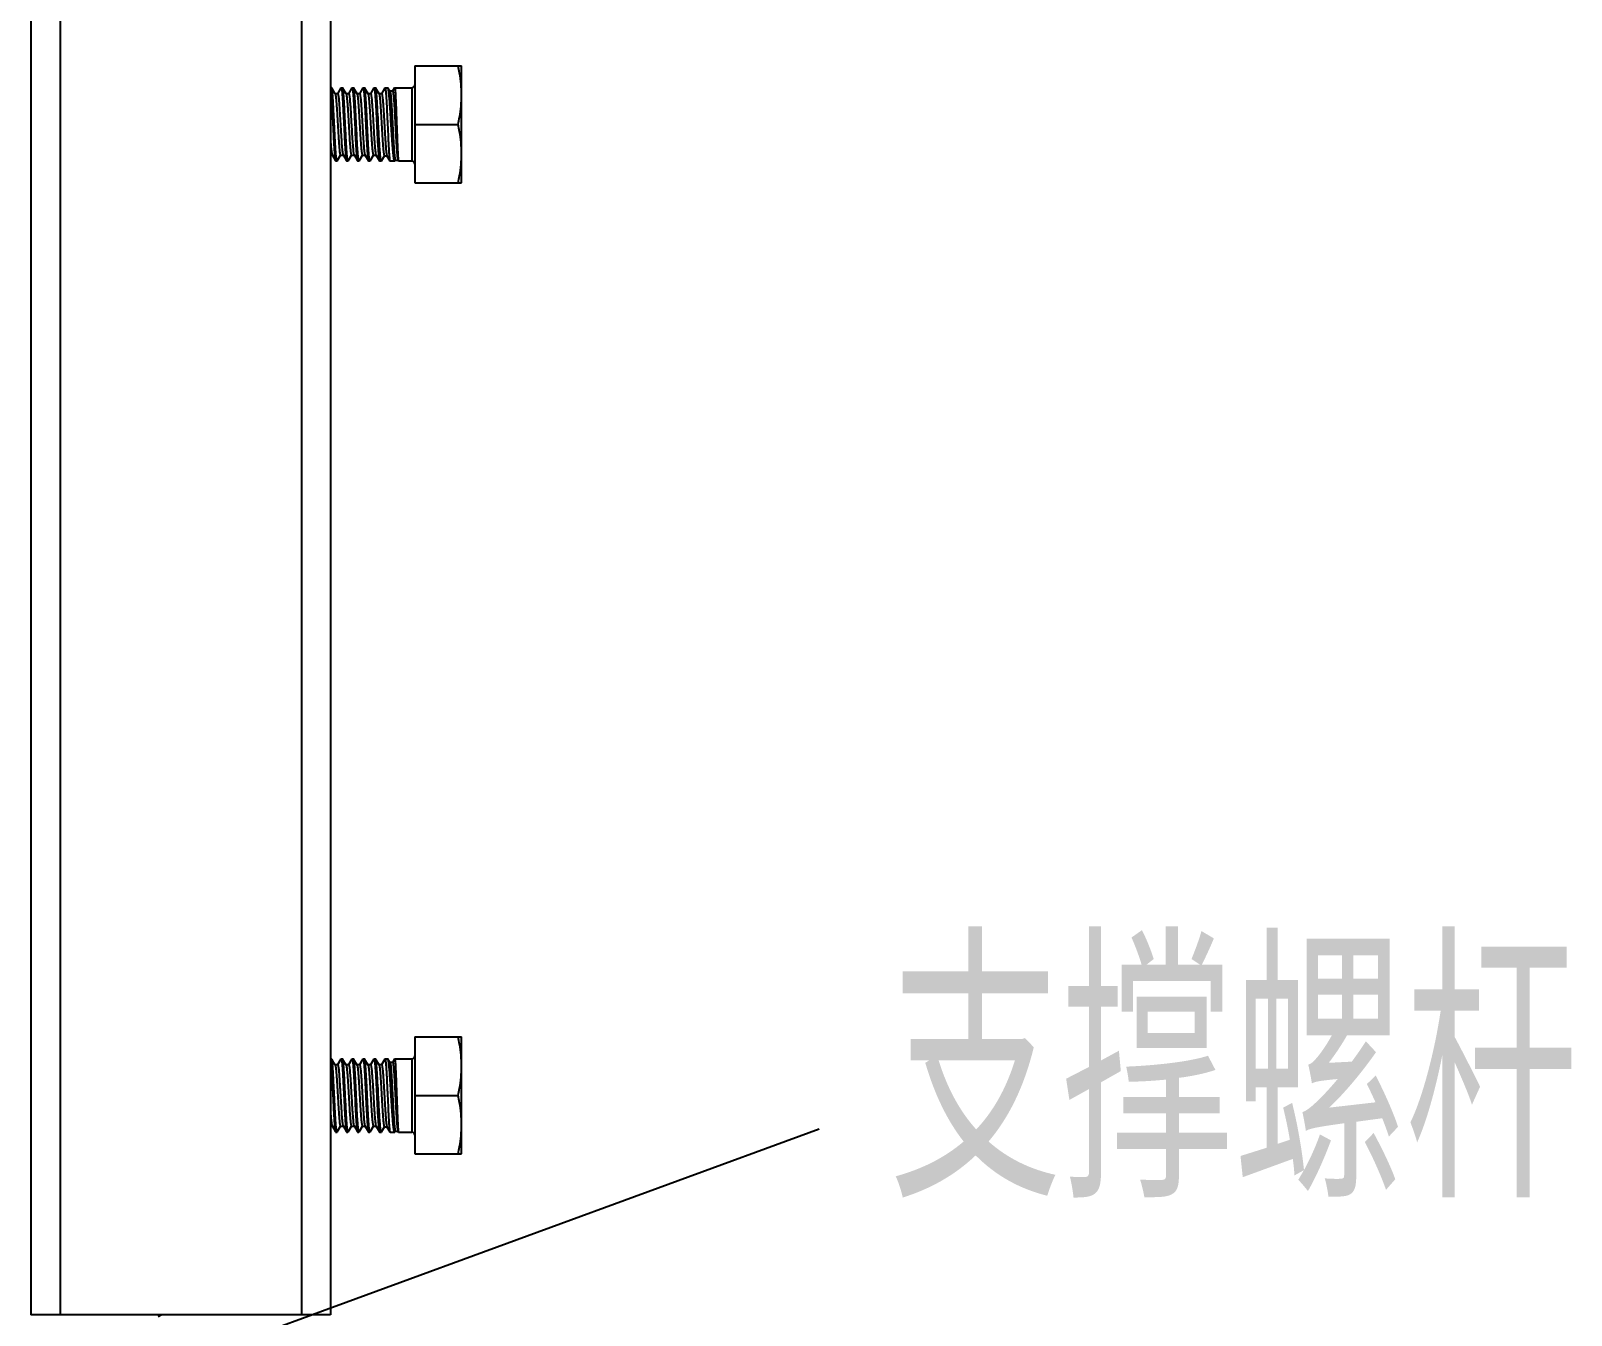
# Model space of a CAD drawing. Extents: x 27938 to 1042331, y -235042 to 1535213.
# Drawn here: x 715628 to 718136, y 766572 to 768664 of the extents above; entities that cross this region are included whole.
import ezdxf

# ---------------------------------------------------------------- set-up
doc = ezdxf.new("R2010")
doc.units = 0
doc.header["$LTSCALE"] = 1000
doc.header["$MEASUREMENT"] = 0
doc.layers.add('W_DIM', color=4, linetype='Continuous')
doc.styles.get("Standard").update_dxf_attribs({"font": 'gbenor.shx', "bigfont": 'gbcbig.shx'})
doc.styles.add('wwp100', font='txt.shx', dxfattribs={"width": 0.7, "height": 400, "bigfont": 'hztxt.shx'})
doc.dimstyles.get("Standard").update_dxf_attribs({"dimtxt": 0.18, "dimasz": 0.18, "dimexe": 0.18, "dimexo": 0.0625, "dimgap": 0.09, "dimtad": 0, "dimtih": 1, "dimtoh": 1, "dimdec": 4, "dimzin": 0, "dimdsep": 46, "dimtxsty": 'Standard', "dimcen": 0.09, "dimadec": 0, "dimazin": 0, "dimtfac": 1, "dimtdec": 4, "dimtofl": 0, "dimtmove": 0, "dimatfit": 3, "dimfxl": 1, "dimtolj": 1, "dimtzin": 0, "dimarcsym": 0})

msp = doc.modelspace()

# ---------------------------------------------------------------- linework, layer by layer
at = {"linetype": 'Continuous'}
for p, q in [((715628.4, 770537.9), (715628.4, 766572.8)), ((715676, 770537.9), (715676, 766572.8)), ((716068.9, 770537.9), (716068.9, 766572.8)), ((716116.5, 770537.9), (716116.5, 766572.8)), ((716253.5, 768606.4), (716253.5, 768415.9)), ((716253.5, 768606.4), (716329.7, 768606.4)), ((716329.7, 768415.9), (716329.7, 768606.4)), ((716116.5, 768570.7), (716118, 768570.7)), ((716123.9, 768560.8), (716118.3, 768570.5)), ((716128.1, 768561.1), (716123.7, 768561.1)), ((716133.4, 768570.5), (716127.9, 768561.1)), ((716133.4, 768570.5), (716133.6, 768570.7)), ((716133.6, 768570.7), (716135.9, 768570.7)), ((716136.1, 768570.5), (716135.9, 768570.7)), ((716141.7, 768560.8), (716136.1, 768570.5)), ((716145.9, 768561.1), (716141.6, 768561.1)), ((716151.3, 768570.5), (716145.8, 768561.1)), ((716151.3, 768570.5), (716151.5, 768570.7)), ((716151.5, 768570.7), (716153.7, 768570.7)), ((716154, 768570.5), (716153.7, 768570.7)), ((716159.6, 768560.8), (716154, 768570.5)), ((716163.8, 768561.1), (716159.5, 768561.1)), ((716169.1, 768570.5), (716163.6, 768561.1)), ((716169.1, 768570.5), (716169.4, 768570.7)), ((716169.4, 768570.7), (716171.6, 768570.7)), ((716171.8, 768570.5), (716171.6, 768570.7)), ((716177.5, 768560.8), (716171.8, 768570.5)), ((716181.6, 768561.1), (716177.3, 768561.1)), ((716177.5, 768560.8), (716177.5, 768560.7)), ((716187, 768570.5), (716181.5, 768561.1)), ((716187, 768570.5), (716187.2, 768570.7)), ((716187.2, 768570.7), (716189.5, 768570.7)), ((716189.8, 768570.5), (716189.5, 768570.7)), ((716195.3, 768560.9), (716189.8, 768570.5)), ((716199.5, 768561.1), (716195.2, 768561.1)), ((716204.8, 768570.5), (716199.4, 768561.1)), ((716204.8, 768570.5), (716205, 768570.7)), ((716205, 768570.7), (716209.6, 768570.7)), ((716209.9, 768570.4), (716209.6, 768570.7)), ((716213.1, 768565), (716209.9, 768570.4)), ((716217.4, 768565), (716213.1, 768565)), ((716213.2, 768564.7), (716213.1, 768565)), ((716220.5, 768570.6), (716217.3, 768565)), ((716217.3, 768565), (716217.3, 768565)), ((716220.5, 768570.6), (716220.7, 768570.7)), ((716220.7, 768570.7), (716248.7, 768570.7)), ((716248.7, 768570.7), (716248.7, 768451.6)), ((716253.5, 768511.2), (716324.3, 768511.2)), ((716116.5, 768461.3), (716119, 768461.3)), ((716118.8, 768461.5), (716124.5, 768451.8)), ((716127.2, 768451.8), (716132.7, 768461.3)), ((716132.5, 768461.3), (716136.8, 768461.3)), ((716136.7, 768461.5), (716142.3, 768451.8)), ((716145, 768451.8), (716150.5, 768461.3)), ((716150.4, 768461.3), (716154.7, 768461.3)), ((716154.6, 768461.5), (716160.2, 768451.8)), ((716162.9, 768451.8), (716168.4, 768461.3)), ((716168.2, 768461.3), (716172.6, 768461.3)), ((716172.4, 768461.5), (716178.1, 768451.8)), ((716180.8, 768451.8), (716186.2, 768461.3)), ((716186.1, 768461.3), (716190.4, 768461.3)), ((716190.2, 768461.8), (716190.3, 768461.5)), ((716190.3, 768461.5), (716195.9, 768451.8)), ((716199.4, 768451.9), (716204.1, 768460)), ((716204, 768460), (716208.3, 768460)), ((716208.2, 768460.2), (716213.1, 768451.8)), ((716124.5, 768451.8), (716124.7, 768451.6)), ((716124.7, 768451.6), (716127, 768451.6)), ((716127.2, 768451.8), (716127, 768451.6)), ((716142.3, 768451.8), (716142.6, 768451.6)), ((716142.6, 768451.6), (716144.8, 768451.6)), ((716145, 768451.8), (716144.8, 768451.6)), ((716160.2, 768451.8), (716160.4, 768451.6)), ((716160.4, 768451.6), (716162.7, 768451.6)), ((716162.9, 768451.8), (716162.7, 768451.6)), ((716178.1, 768451.8), (716178.3, 768451.6)), ((716178.3, 768451.6), (716180.5, 768451.6)), ((716180.8, 768451.8), (716180.5, 768451.6)), ((716195.9, 768451.8), (716196.2, 768451.6)), ((716196.2, 768451.6), (716199.1, 768451.6)), ((716199.4, 768451.9), (716199.1, 768451.6)), ((716213.1, 768451.8), (716213.3, 768451.6)), ((716213.3, 768451.6), (716221, 768451.6)), ((716221.4, 768452), (716221, 768451.6)), ((716221.4, 768452), (716222, 768453)), ((716221.9, 768453.1), (716226.2, 768453.1)), ((716226.1, 768453.3), (716227, 768451.7)), ((716227, 768451.7), (716227.1, 768451.6)), ((716227.1, 768451.6), (716248.7, 768451.6)), ((716253.5, 768415.9), (716329.7, 768415.9)), ((716253.5, 767025.2), (716329.7, 767025.2)), ((716253.5, 767025.2), (716253.5, 766834.7)), ((716329.7, 766834.7), (716329.7, 767025.2)), ((716116.5, 766989.5), (716118, 766989.5)), ((716123.9, 766979.6), (716118.3, 766989.3)), ((716128.1, 766979.9), (716123.7, 766979.9)), ((716133.4, 766989.3), (716127.9, 766979.9)), ((716133.4, 766989.3), (716133.6, 766989.5)), ((716133.6, 766989.5), (716135.9, 766989.5)), ((716136.1, 766989.3), (716135.9, 766989.5)), ((716141.7, 766979.6), (716136.1, 766989.3)), ((716145.9, 766979.9), (716141.6, 766979.9)), ((716151.3, 766989.3), (716145.8, 766979.9)), ((716151.3, 766989.3), (716151.5, 766989.5)), ((716151.5, 766989.5), (716153.7, 766989.5)), ((716154, 766989.3), (716153.7, 766989.5)), ((716159.6, 766979.6), (716154, 766989.3)), ((716163.8, 766979.9), (716159.5, 766979.9)), ((716169.1, 766989.3), (716163.6, 766979.9)), ((716169.1, 766989.3), (716169.4, 766989.5)), ((716169.4, 766989.5), (716171.6, 766989.5)), ((716171.8, 766989.3), (716171.6, 766989.5)), ((716177.5, 766979.6), (716171.8, 766989.3)), ((716181.6, 766979.9), (716177.3, 766979.9)), ((716177.5, 766979.6), (716177.5, 766979.5)), ((716187, 766989.3), (716181.5, 766979.9)), ((716187, 766989.3), (716187.2, 766989.5)), ((716187.2, 766989.5), (716189.5, 766989.5)), ((716189.8, 766989.3), (716189.5, 766989.5)), ((716195.3, 766979.7), (716189.8, 766989.3)), ((716199.5, 766980), (716195.2, 766980)), ((716204.8, 766989.3), (716199.4, 766980)), ((716204.8, 766989.3), (716205, 766989.5)), ((716205, 766989.5), (716209.6, 766989.5)), ((716209.9, 766989.2), (716209.6, 766989.5)), ((716213.1, 766983.8), (716209.9, 766989.2)), ((716217.4, 766983.8), (716213.1, 766983.8)), ((716213.2, 766983.6), (716213.1, 766983.8)), ((716220.5, 766989.4), (716217.3, 766983.8)), ((716217.3, 766983.8), (716217.3, 766983.8)), ((716220.5, 766989.4), (716220.7, 766989.5)), ((716220.7, 766989.5), (716248.7, 766989.5)), ((716248.7, 766989.5), (716248.7, 766870.4)), ((716253.5, 766930), (716324.3, 766930)), ((716116.5, 766880.1), (716119, 766880.1)), ((716118.8, 766880.3), (716124.5, 766870.7)), ((716127.2, 766870.7), (716132.7, 766880.1)), ((716132.5, 766880.1), (716136.8, 766880.1)), ((716136.7, 766880.3), (716142.3, 766870.7)), ((716145, 766870.7), (716150.5, 766880.1)), ((716150.4, 766880.1), (716154.7, 766880.1)), ((716154.6, 766880.3), (716160.2, 766870.7)), ((716162.9, 766870.7), (716168.4, 766880.1)), ((716168.2, 766880.1), (716172.6, 766880.1)), ((716172.4, 766880.3), (716178.1, 766870.7)), ((716180.8, 766870.7), (716186.2, 766880.1)), ((716186.1, 766880.1), (716190.4, 766880.1)), ((716190.2, 766880.6), (716190.3, 766880.3)), ((716190.3, 766880.3), (716195.9, 766870.7)), ((716199.4, 766870.7), (716204.1, 766878.8)), ((716204, 766878.8), (716208.3, 766878.8)), ((716208.2, 766879), (716213.1, 766870.6)), ((716124.5, 766870.7), (716124.7, 766870.4)), ((716124.7, 766870.4), (716127, 766870.4)), ((716127.2, 766870.7), (716127, 766870.4)), ((716142.3, 766870.7), (716142.6, 766870.4)), ((716142.6, 766870.4), (716144.8, 766870.4)), ((716145, 766870.7), (716144.8, 766870.4)), ((716160.2, 766870.7), (716160.4, 766870.4)), ((716160.4, 766870.4), (716162.7, 766870.4)), ((716162.9, 766870.7), (716162.7, 766870.4)), ((716178.1, 766870.7), (716178.3, 766870.4)), ((716178.3, 766870.4), (716180.5, 766870.4)), ((716180.8, 766870.7), (716180.5, 766870.4)), ((716195.9, 766870.7), (716196.2, 766870.4)), ((716196.2, 766870.4), (716199.1, 766870.4)), ((716199.4, 766870.7), (716199.1, 766870.4)), ((716213.1, 766870.6), (716213.3, 766870.4)), ((716213.3, 766870.4), (716221, 766870.4)), ((716221.4, 766870.8), (716221, 766870.4)), ((716221.4, 766870.8), (716222, 766871.8)), ((716221.9, 766871.9), (716226.2, 766871.9)), ((716226.1, 766872.1), (716227, 766870.5)), ((716227, 766870.5), (716227.1, 766870.4)), ((716227.1, 766870.4), (716248.7, 766870.4)), ((716253.5, 766834.7), (716329.7, 766834.7)), ((716116.5, 766572.8), (715628.4, 766572.8)), ((715835.5, 766569.9), (715840.5, 766572.8))]:
    msp.add_line(p, q, dxfattribs=at)
for centre, start, end in [((716248.7, 768575.5), 270, 0), ((716248.7, 768446.9), 0, 90), ((716248.7, 766994.3), 270, 0), ((716248.7, 766865.7), 0, 90)]:
    msp.add_arc(centre, 4.76, start, end, dxfattribs=at)
for points, knots in [([(716329.7, 768558.8), (716329.7, 768570.8), (716328.1, 768586.8), (716325.1, 768602.5), (716324.3, 768606.4)], [0, 0, 0, 0, 0.749211, 1, 1, 1, 1]), ([(716116.5, 768568.6), (716117, 768566), (716117.6, 768558.9), (716118.5, 768546.1), (716119.4, 768529.6), (716119.9, 768517.5), (716120.3, 768511.2)], [0, 0, 0, 0, 0.140047, 0.370694, 0.667791, 1, 1, 1, 1]), ([(716118.3, 768570.5), (716118.2, 768570.5), (716118.2, 768570.6), (716118.1, 768570.7), (716118, 768570.7)], [0, 0, 0, 0, 0.33644, 1, 1, 1, 1]), ([(716121.2, 768537.3), (716121, 768541.6), (716120.6, 768547.7), (716120.1, 768555.3), (716119.8, 768560), (716119.4, 768563.9), (716119.1, 768567), (716118.7, 768569.1), (716118.5, 768570.2), (716118.3, 768570.5)], [0, 0, 0, 0, 0.384278, 0.548795, 0.691198, 0.809122, 0.900672, 0.964483, 1, 1, 1, 1]), ([(716123.9, 768560.8), (716124.1, 768560.5), (716124.3, 768559.5), (716124.7, 768557.7), (716125, 768555.2), (716125.5, 768550.4), (716126.1, 768543), (716126.5, 768536.6), (716126.8, 768533.1)], [0, 0, 0, 0, 0.038835, 0.104857, 0.1976, 0.315752, 0.620526, 1, 1, 1, 1]), ([(716128.1, 768561.1), (716128.3, 768561.1), (716128.6, 768560.2), (716128.9, 768558.9), (716129.3, 768556.4), (716129.7, 768553.2), (716130.1, 768549.1), (716130.6, 768542.4), (716131, 768536.9), (716131.2, 768533.1)], [0, 0, 0, 0, 0.022134, 0.075093, 0.160257, 0.276417, 0.421479, 0.592671, 1, 1, 1, 1]), ([(716133.6, 768570.7), (716133.7, 768570.7), (716133.9, 768570.5), (716134.2, 768569.7), (716134.5, 768568), (716134.9, 768565.2), (716135.3, 768561.3), (716135.7, 768556.5), (716136.1, 768550.8), (716136.4, 768544.3), (716136.7, 768539.7), (716136.8, 768537.3)], [0, 0, 0, 0, 0.007293, 0.021459, 0.073997, 0.159035, 0.275243, 0.420481, 0.591942, 0.786408, 1, 1, 1, 1]), ([(716140.3, 768511.2), (716140, 768518.4), (716139.5, 768528.9), (716138.8, 768542.3), (716138.3, 768551), (716137.8, 768558.3), (716137.3, 768564), (716136.8, 768567.7), (716136.4, 768569.6), (716136.2, 768570.3), (716136.1, 768570.5)], [0, 0, 0, 0, 0.363934, 0.530187, 0.678191, 0.802879, 0.899992, 0.966292, 0.987243, 1, 1, 1, 1]), ([(716141.7, 768560.8), (716141.9, 768560.6), (716142.1, 768560), (716142.5, 768558.2), (716142.9, 768554.9), (716143.4, 768549.8), (716143.9, 768543.4), (716144.5, 768535.7), (716145, 768527.2), (716145.5, 768518.1), (716146.1, 768508.7), (716146.6, 768499.5), (716147.1, 768490.6), (716147.6, 768482.5), (716148.2, 768475.5), (716148.7, 768469.7), (716149.1, 768465.8), (716149.5, 768463.4), (716149.8, 768462.3), (716150, 768461.6), (716150.3, 768461.3), (716150.4, 768461.3)], [0, 0, 0, 0, 0.007395, 0.019019, 0.054844, 0.106491, 0.172173, 0.249556, 0.335869, 0.428015, 0.522682, 0.616468, 0.706, 0.788063, 0.859716, 0.918399, 0.962047, 0.977755, 0.989231, 0.996485, 1, 1, 1, 1]), ([(716145.9, 768561.1), (716146, 768561.1), (716146.3, 768560.7), (716146.5, 768560), (716146.8, 768558.9), (716147.2, 768556.6), (716147.6, 768552.6), (716148.1, 768546.9), (716148.7, 768539.8), (716149.2, 768531.7), (716149.7, 768522.8), (716150.2, 768513.6), (716150.8, 768504.2), (716151.3, 768495.1), (716151.8, 768486.6), (716152.4, 768479), (716152.9, 768472.5), (716153.4, 768467.4), (716153.8, 768464.1), (716154.2, 768462.3), (716154.4, 768461.7), (716154.6, 768461.5)], [0, 0, 0, 0, 0.003516, 0.010771, 0.022251, 0.037961, 0.081618, 0.140314, 0.21198, 0.294058, 0.383605, 0.477402, 0.572078, 0.664229, 0.750542, 0.827917, 0.893586, 0.945213, 0.981012, 0.992619, 1, 1, 1, 1]), ([(716151.5, 768570.7), (716151.6, 768570.7), (716151.9, 768570.2), (716152.1, 768569.4), (716152.4, 768567.9), (716152.7, 768566), (716152.9, 768563.5), (716153.3, 768559.2), (716153.8, 768552.7), (716154.3, 768543.8), (716154.9, 768533.7), (716155.4, 768522.6), (716155.8, 768515), (716156, 768511.2)], [0, 0, 0, 0, 0.006687, 0.021748, 0.045922, 0.079138, 0.121135, 0.17154, 0.295605, 0.446631, 0.618866, 0.805704, 1, 1, 1, 1]), ([(716158.2, 768511.2), (716157.9, 768518.4), (716157.4, 768528.9), (716156.7, 768542.3), (716156.1, 768551), (716155.6, 768558.3), (716155.1, 768564), (716154.7, 768567.7), (716154.3, 768569.6), (716154.1, 768570.3), (716154, 768570.5)], [0, 0, 0, 0, 0.363936, 0.530191, 0.678194, 0.802878, 0.899991, 0.966291, 0.987243, 1, 1, 1, 1]), ([(716159.6, 768560.8), (716159.7, 768560.6), (716159.9, 768560), (716160.3, 768558.2), (716160.8, 768554.9), (716161.3, 768549.8), (716161.8, 768543.4), (716162.3, 768535.7), (716162.9, 768527.2), (716163.4, 768518.1), (716163.9, 768508.7), (716164.4, 768499.5), (716165, 768490.6), (716165.5, 768482.5), (716166, 768475.5), (716166.5, 768469.7), (716167, 768465.8), (716167.4, 768463.4), (716167.7, 768462.3), (716167.9, 768461.6), (716168.1, 768461.3), (716168.2, 768461.3)], [0, 0, 0, 0, 0.007397, 0.019019, 0.054844, 0.106491, 0.172173, 0.249556, 0.335869, 0.428015, 0.522683, 0.616468, 0.706, 0.788064, 0.859716, 0.918399, 0.962047, 0.977754, 0.989232, 0.996484, 1, 1, 1, 1]), ([(716163.8, 768561.1), (716163.9, 768561.1), (716164.2, 768560.7), (716164.4, 768560), (716164.6, 768558.9), (716165, 768556.6), (716165.5, 768552.6), (716166, 768546.9), (716166.5, 768539.8), (716167, 768531.7), (716167.6, 768522.8), (716168.1, 768513.6), (716168.6, 768504.2), (716169.2, 768495.1), (716169.7, 768486.6), (716170.2, 768479), (716170.7, 768472.5), (716171.3, 768467.4), (716171.7, 768464.1), (716172.1, 768462.3), (716172.3, 768461.7), (716172.4, 768461.5)], [0, 0, 0, 0, 0.003515, 0.010771, 0.022249, 0.037962, 0.081619, 0.140314, 0.21198, 0.294058, 0.383605, 0.477402, 0.572078, 0.664229, 0.750541, 0.827917, 0.893586, 0.945213, 0.981012, 0.992621, 1, 1, 1, 1]), ([(716169.4, 768570.7), (716169.5, 768570.7), (716169.8, 768570.2), (716170, 768569.4), (716170.3, 768567.9), (716170.5, 768566), (716170.8, 768563.5), (716171.2, 768559.2), (716171.7, 768552.7), (716172.2, 768543.8), (716172.7, 768533.7), (716173.3, 768522.6), (716173.6, 768515), (716173.8, 768511.2)], [0, 0, 0, 0, 0.006686, 0.021748, 0.045922, 0.079137, 0.121134, 0.171539, 0.2956, 0.446625, 0.618862, 0.805702, 1, 1, 1, 1]), ([(716176.1, 768511.2), (716175.7, 768518.4), (716175.2, 768528.9), (716174.5, 768542.3), (716174, 768551), (716173.5, 768558.3), (716173, 768564), (716172.6, 768567.7), (716172.2, 768569.6), (716172, 768570.3), (716171.8, 768570.5)], [0, 0, 0, 0, 0.363938, 0.530193, 0.678196, 0.802878, 0.89999, 0.96629, 0.987243, 1, 1, 1, 1]), ([(716177.5, 768560.7), (716177.8, 768560.1), (716178.2, 768558.2), (716178.7, 768554.5), (716179.2, 768549.3), (716179.7, 768542.8), (716180.2, 768535.1), (716180.7, 768526.6), (716181.3, 768517.5), (716181.8, 768508.2), (716182.3, 768499.1), (716182.9, 768490.3), (716183.4, 768482.3), (716183.9, 768475.3), (716184.4, 768469.6), (716184.9, 768465.7), (716185.2, 768463.4), (716185.5, 768462.3), (716185.7, 768461.6), (716186, 768461.3), (716186.1, 768461.3)], [0, 0, 0, 0, 0.020603, 0.057806, 0.110504, 0.176892, 0.254638, 0.340995, 0.432905, 0.527106, 0.620258, 0.709056, 0.790352, 0.861271, 0.919315, 0.962468, 0.977994, 0.989339, 0.996513, 1, 1, 1, 1]), ([(716181.6, 768561.1), (716181.8, 768561.1), (716182, 768560.7), (716182.2, 768560.1), (716182.5, 768559), (716182.9, 768556.7), (716183.3, 768552.9), (716183.8, 768547.3), (716184.3, 768540.4), (716184.9, 768532.5), (716185.4, 768523.8), (716186.1, 768511.7), (716186.8, 768499.6), (716187.5, 768487.9), (716188, 768480.3), (716188.5, 768473.6), (716189, 768468.3), (716189.5, 768464.5), (716189.9, 768462.5), (716190.2, 768461.8)], [0, 0, 0, 0, 0.003451, 0.010528, 0.02171, 0.037015, 0.079558, 0.136815, 0.206829, 0.287179, 0.375068, 0.467432, 0.652658, 0.739058, 0.81724, 0.884486, 0.938474, 0.977372, 1, 1, 1, 1]), ([(716187.2, 768570.7), (716187.4, 768570.7), (716187.6, 768570.2), (716187.8, 768569.4), (716188.1, 768567.9), (716188.4, 768566), (716188.6, 768563.5), (716189, 768559.2), (716189.5, 768552.7), (716190.1, 768543.8), (716190.6, 768533.7), (716191.1, 768522.6), (716191.5, 768515), (716191.7, 768511.2)], [0, 0, 0, 0, 0.006686, 0.021748, 0.045923, 0.079138, 0.121135, 0.171539, 0.295599, 0.446623, 0.618861, 0.805701, 1, 1, 1, 1]), ([(716194.2, 768511.2), (716193.9, 768518.4), (716193.3, 768528.9), (716192.6, 768542.3), (716192, 768551), (716191.5, 768558.3), (716191, 768564), (716190.5, 768567.6), (716190.1, 768569.6), (716189.9, 768570.3), (716189.8, 768570.5)], [0, 0, 0, 0, 0.36329, 0.529314, 0.6772, 0.8019, 0.899174, 0.965796, 0.986969, 1, 1, 1, 1]), ([(716195.3, 768560.9), (716195.4, 768560.7), (716195.6, 768560.1), (716196.1, 768558.2), (716196.5, 768554.9), (716197, 768549.7), (716197.5, 768543.1), (716198.1, 768535.3), (716198.6, 768526.6), (716199.1, 768517.4), (716199.7, 768507.9), (716200.2, 768498.5), (716200.7, 768489.6), (716201.3, 768481.4), (716201.8, 768474.3), (716202.3, 768468.4), (716202.8, 768464.5), (716203.1, 768462.2), (716203.4, 768461), (716203.6, 768460.3), (716203.9, 768460), (716204, 768460)], [0, 0, 0, 0, 0.007409, 0.01909, 0.055149, 0.107148, 0.173245, 0.251046, 0.337725, 0.430132, 0.524922, 0.618672, 0.708016, 0.789761, 0.861007, 0.919255, 0.962504, 0.978047, 0.989392, 0.996551, 1, 1, 1, 1]), ([(716199.5, 768561.1), (716199.6, 768561.1), (716199.9, 768560.8), (716200.1, 768560.1), (716200.4, 768558.9), (716200.8, 768556.6), (716201.2, 768552.5), (716201.7, 768546.6), (716202.3, 768539.4), (716202.8, 768531.2), (716203.3, 768522.2), (716203.9, 768512.8), (716204.4, 768503.3), (716204.9, 768494.1), (716205.5, 768485.4), (716206, 768477.7), (716206.5, 768471.2), (716207, 768466.1), (716207.5, 768462.8), (716207.9, 768461), (716208.1, 768460.4), (716208.2, 768460.2)], [0, 0, 0, 0, 0.003529, 0.010847, 0.022435, 0.038293, 0.08234, 0.141503, 0.213655, 0.296174, 0.386062, 0.480058, 0.574763, 0.666765, 0.752768, 0.829708, 0.894868, 0.945981, 0.981331, 0.99276, 1, 1, 1, 1]), ([(716205, 768570.7), (716205.2, 768570.7), (716205.4, 768570.2), (716205.6, 768569.4), (716205.9, 768567.9), (716206.1, 768566), (716206.4, 768563.5), (716206.8, 768559.2), (716207.2, 768552.7), (716207.7, 768543.8), (716208.2, 768533.7), (716208.7, 768522.6), (716209.1, 768515), (716209.3, 768511.2)], [0, 0, 0, 0, 0.006577, 0.021598, 0.045743, 0.078947, 0.120936, 0.171341, 0.295421, 0.446481, 0.618759, 0.805647, 1, 1, 1, 1]), ([(716215.1, 768511.2), (716214.7, 768518.3), (716214.1, 768528.7), (716213.2, 768542), (716212.6, 768550.6), (716211.9, 768558), (716211.3, 768563.7), (716210.8, 768567.4), (716210.3, 768569.4), (716210.1, 768570.1), (716209.9, 768570.4)], [0, 0, 0, 0, 0.359931, 0.524763, 0.672002, 0.796741, 0.894844, 0.963163, 0.985535, 1, 1, 1, 1]), ([(716213.2, 768564.7), (716213.3, 768564.5), (716213.5, 768563.8), (716214, 768561.8), (716214.4, 768558.1), (716215, 768552.3), (716215.5, 768544.9), (716216, 768536.2), (716216.6, 768526.5), (716217.1, 768516.2), (716217.6, 768505.7), (716218.2, 768495.3), (716218.7, 768485.4), (716219.2, 768476.4), (716219.7, 768468.6), (716220.2, 768462.3), (716220.7, 768458), (716221.1, 768455.4), (716221.3, 768454.2), (716221.5, 768453.5), (716221.8, 768453.1), (716221.9, 768453.1)], [0, 0, 0, 0, 0.007107, 0.018639, 0.0548, 0.107312, 0.174177, 0.252841, 0.34033, 0.433375, 0.528546, 0.622381, 0.711512, 0.792794, 0.863403, 0.920942, 0.963521, 0.978774, 0.989867, 0.996808, 1, 1, 1, 1]), ([(716217.4, 768565), (716217.5, 768565), (716217.8, 768564.5), (716218, 768563.8), (716218.3, 768562.4), (716218.7, 768559.7), (716219.2, 768555.2), (716219.7, 768548.5), (716220.2, 768540.4), (716220.8, 768531.1), (716221.3, 768521), (716221.9, 768510.6), (716222.4, 768500.1), (716222.9, 768489.9), (716223.4, 768480.5), (716224, 768472.1), (716224.5, 768465), (716225, 768459.5), (716225.4, 768456), (716225.8, 768454.1), (716226, 768453.5), (716226.1, 768453.3)], [0, 0, 0, 0, 0.00344, 0.010899, 0.022787, 0.039077, 0.08427, 0.144807, 0.218371, 0.302169, 0.393053, 0.48765, 0.582499, 0.674175, 0.759417, 0.835242, 0.899047, 0.9487, 0.982621, 0.993382, 1, 1, 1, 1]), ([(716220.7, 768570.7), (716220.8, 768570.7), (716221, 768570.2), (716221.2, 768569.4), (716221.4, 768567.9), (716221.6, 768566), (716221.8, 768563.5), (716222.1, 768559.2), (716222.4, 768552.7), (716222.8, 768543.8), (716223.2, 768533.7), (716223.6, 768522.6), (716223.9, 768515), (716224, 768511.2)], [0, 0, 0, 0, 0.006021, 0.020821, 0.044863, 0.078011, 0.119986, 0.170402, 0.294571, 0.445788, 0.618273, 0.805395, 1, 1, 1, 1]), ([(716324.3, 768511.2), (716325.1, 768515.1), (716328.1, 768530.8), (716329.7, 768546.8), (716329.7, 768558.8)], [0, 0, 0, 0, 0.250789, 1, 1, 1, 1]), ([(716122.5, 768511.2), (716122.4, 768513.4), (716122, 768522.1), (716121.5, 768530.8), (716121.2, 768537.3)], [0, 0, 0, 0, 0.258222, 1, 1, 1, 1]), ([(716126.8, 768533.1), (716127, 768529.1), (716127.5, 768520.9), (716128.2, 768508.6), (716128.9, 768496.5), (716129.6, 768485.3), (716130.2, 768476.9), (716130.7, 768471.2), (716131, 768467.8), (716131.4, 768465.1), (716131.7, 768463.1), (716132, 768462), (716132.3, 768461.3), (716132.5, 768461.3)], [0, 0, 0, 0, 0.165501, 0.339784, 0.511803, 0.670616, 0.80615, 0.862438, 0.909852, 0.947659, 0.975319, 0.992557, 1, 1, 1, 1]), ([(716131.2, 768533.1), (716131.7, 768525.3), (716132.4, 768513.6), (716133.3, 768498.2), (716133.9, 768487.3), (716134.6, 768477.8), (716135.2, 768471), (716135.6, 768466.7), (716136, 768464.3), (716136.3, 768462.7), (716136.5, 768461.8), (716136.7, 768461.5)], [0, 0, 0, 0, 0.324453, 0.489839, 0.64461, 0.779868, 0.887864, 0.929656, 0.962499, 0.985988, 1, 1, 1, 1]), ([(716136.8, 768537.3), (716136.9, 768535.2), (716137.4, 768526.5), (716137.8, 768517.8), (716138.1, 768511.2)], [0, 0, 0, 0, 0.238495, 1, 1, 1, 1]), ([(716120.3, 768511.2), (716120.6, 768503.9), (716121.1, 768493.4), (716121.8, 768480), (716122.3, 768471.3), (716122.8, 768464), (716123.3, 768458.3), (716123.8, 768454.6), (716124.2, 768452.7), (716124.4, 768452.1), (716124.5, 768451.8)], [0, 0, 0, 0, 0.363997, 0.530272, 0.678287, 0.802974, 0.90007, 0.966338, 0.987267, 1, 1, 1, 1]), ([(716127, 768451.6), (716126.8, 768451.6), (716126.6, 768452.1), (716126.4, 768452.9), (716126.1, 768454.4), (716125.8, 768456.3), (716125.5, 768458.8), (716125.1, 768463.1), (716124.7, 768469.6), (716124.1, 768478.5), (716123.6, 768488.7), (716123, 768499.7), (716122.7, 768507.3), (716122.5, 768511.2)], [0, 0, 0, 0, 0.006687, 0.021749, 0.045924, 0.07914, 0.121138, 0.171544, 0.295611, 0.44664, 0.618872, 0.805705, 1, 1, 1, 1]), ([(716138.1, 768511.2), (716138.5, 768503.9), (716139, 768493.4), (716139.7, 768480), (716140.2, 768471.3), (716140.7, 768464), (716141.2, 768458.3), (716141.6, 768454.6), (716142, 768452.7), (716142.2, 768452.1), (716142.3, 768451.8)], [0, 0, 0, 0, 0.363992, 0.530264, 0.678281, 0.802969, 0.900068, 0.966337, 0.987267, 1, 1, 1, 1]), ([(716144.8, 768451.6), (716144.7, 768451.6), (716144.4, 768452.1), (716144.2, 768452.9), (716143.9, 768454.4), (716143.7, 768456.3), (716143.4, 768458.8), (716143, 768463.1), (716142.5, 768469.6), (716142, 768478.5), (716141.4, 768488.7), (716140.9, 768499.7), (716140.5, 768507.3), (716140.3, 768511.2)], [0, 0, 0, 0, 0.006687, 0.02175, 0.045925, 0.079141, 0.121139, 0.171544, 0.29561, 0.446639, 0.618874, 0.805705, 1, 1, 1, 1]), ([(716156, 768511.2), (716156.3, 768503.9), (716156.8, 768493.4), (716157.5, 768480), (716158, 768471.3), (716158.6, 768464), (716159.1, 768458.3), (716159.5, 768454.6), (716159.9, 768452.7), (716160.1, 768452.1), (716160.2, 768451.8)], [0, 0, 0, 0, 0.36399, 0.530265, 0.678283, 0.80297, 0.900067, 0.966336, 0.987267, 1, 1, 1, 1]), ([(716162.7, 768451.6), (716162.5, 768451.6), (716162.3, 768452.1), (716162.1, 768452.9), (716161.8, 768454.4), (716161.5, 768456.3), (716161.3, 768458.8), (716160.9, 768463.1), (716160.4, 768469.6), (716159.8, 768478.5), (716159.3, 768488.7), (716158.8, 768499.7), (716158.4, 768507.3), (716158.2, 768511.2)], [0, 0, 0, 0, 0.006687, 0.02175, 0.045926, 0.079142, 0.121139, 0.171543, 0.295606, 0.446635, 0.618871, 0.805705, 1, 1, 1, 1]), ([(716173.8, 768511.2), (716174.2, 768503.9), (716174.7, 768493.4), (716175.4, 768480), (716175.9, 768471.3), (716176.4, 768464), (716176.9, 768458.3), (716177.3, 768454.6), (716177.7, 768452.7), (716177.9, 768452.1), (716178.1, 768451.8)], [0, 0, 0, 0, 0.363992, 0.53027, 0.678287, 0.802972, 0.900066, 0.966335, 0.987267, 1, 1, 1, 1]), ([(716180.5, 768451.6), (716180.4, 768451.6), (716180.1, 768452.1), (716179.9, 768452.9), (716179.6, 768454.4), (716179.4, 768456.3), (716179.1, 768458.8), (716178.7, 768463.1), (716178.2, 768469.6), (716177.7, 768478.5), (716177.2, 768488.7), (716176.6, 768499.7), (716176.3, 768507.3), (716176.1, 768511.2)], [0, 0, 0, 0, 0.006687, 0.021749, 0.045924, 0.07914, 0.121137, 0.17154, 0.295601, 0.446627, 0.618864, 0.805703, 1, 1, 1, 1]), ([(716191.7, 768511.2), (716192, 768503.9), (716192.5, 768493.4), (716193.2, 768480), (716193.8, 768471.3), (716194.3, 768464), (716194.8, 768458.3), (716195.2, 768454.6), (716195.6, 768452.7), (716195.8, 768452.1), (716195.9, 768451.8)], [0, 0, 0, 0, 0.363998, 0.530276, 0.678291, 0.802973, 0.900067, 0.966336, 0.987267, 1, 1, 1, 1]), ([(716199.1, 768451.6), (716199, 768451.6), (716198.7, 768452.1), (716198.5, 768452.9), (716198.1, 768454.4), (716197.7, 768457.3), (716197.2, 768462.3), (716196.6, 768469.6), (716196, 768478.5), (716195.4, 768488.7), (716194.8, 768499.7), (716194.4, 768507.3), (716194.2, 768511.2)], [0, 0, 0, 0, 0.007081, 0.022303, 0.046557, 0.07981, 0.172207, 0.296205, 0.44712, 0.619207, 0.805877, 1, 1, 1, 1]), ([(716209.3, 768511.2), (716209.6, 768503.9), (716210, 768493.3), (716210.7, 768479.8), (716211.2, 768471.1), (716211.6, 768463.8), (716212, 768458.7), (716212.4, 768455.5), (716212.6, 768453.8), (716212.8, 768452.6), (716213, 768452), (716213.1, 768451.8)], [0, 0, 0, 0, 0.366142, 0.533181, 0.681612, 0.806274, 0.90284, 0.939518, 0.968031, 0.988196, 1, 1, 1, 1]), ([(716221, 768451.6), (716220.8, 768451.6), (716220.5, 768452.1), (716220.2, 768452.9), (716219.8, 768454.4), (716219.3, 768457.3), (716218.7, 768462.3), (716218, 768469.6), (716217.2, 768478.5), (716216.5, 768488.7), (716215.8, 768499.7), (716215.4, 768507.3), (716215.1, 768511.2)], [0, 0, 0, 0, 0.007835, 0.023392, 0.047821, 0.08116, 0.173569, 0.297436, 0.448123, 0.619913, 0.806242, 1, 1, 1, 1]), ([(716224, 768511.2), (716224.2, 768507.4), (716224.4, 768500.1), (716224.8, 768489.4), (716225.2, 768479.5), (716225.5, 768470.7), (716225.9, 768463.4), (716226.2, 768458.3), (716226.5, 768455.2), (716226.6, 768453.6), (716226.8, 768452.5), (716226.9, 768451.9), (716227, 768451.7)], [0, 0, 0, 0, 0.188442, 0.370144, 0.538605, 0.687798, 0.812406, 0.907981, 0.943781, 0.971161, 0.989909, 1, 1, 1, 1]), ([(716329.7, 768463.5), (716329.7, 768475.5), (716328.1, 768491.5), (716325.1, 768507.2), (716324.3, 768511.2)], [0, 0, 0, 0, 0.749211, 1, 1, 1, 1]), ([(716116.5, 768480.6), (716116.7, 768478.2), (716117, 768473.8), (716117.6, 768468.1), (716118.1, 768464.4), (716118.5, 768462.4), (716118.7, 768461.7), (716118.8, 768461.5)], [0, 0, 0, 0, 0.381828, 0.682922, 0.89127, 0.958208, 1, 1, 1, 1]), ([(716324.3, 768415.9), (716325.1, 768419.8), (716328.1, 768435.5), (716329.7, 768451.6), (716329.7, 768463.5)], [0, 0, 0, 0, 0.250789, 1, 1, 1, 1]), ([(716329.7, 766977.6), (716329.7, 766989.6), (716328.1, 767005.6), (716325.1, 767021.3), (716324.3, 767025.2)], [0, 0, 0, 0, 0.749211, 1, 1, 1, 1]), ([(716116.5, 766987.5), (716117, 766984.8), (716117.6, 766977.7), (716118.5, 766964.9), (716119.4, 766948.4), (716119.9, 766936.4), (716120.3, 766930)], [0, 0, 0, 0, 0.140047, 0.370694, 0.667791, 1, 1, 1, 1]), ([(716118.3, 766989.3), (716118.2, 766989.3), (716118.2, 766989.4), (716118.1, 766989.5), (716118, 766989.5)], [0, 0, 0, 0, 0.33644, 1, 1, 1, 1]), ([(716121.2, 766956.1), (716121, 766960.4), (716120.6, 766966.5), (716120.1, 766974.2), (716119.8, 766978.9), (716119.4, 766982.8), (716119.1, 766985.8), (716118.7, 766987.9), (716118.5, 766989), (716118.3, 766989.3)], [0, 0, 0, 0, 0.384278, 0.548795, 0.691198, 0.809122, 0.900672, 0.964483, 1, 1, 1, 1]), ([(716123.9, 766979.6), (716124.1, 766979.3), (716124.3, 766978.4), (716124.7, 766976.6), (716125, 766974), (716125.5, 766969.2), (716126.1, 766961.8), (716126.5, 766955.4), (716126.8, 766951.9)], [0, 0, 0, 0, 0.038835, 0.104857, 0.1976, 0.315752, 0.620526, 1, 1, 1, 1]), ([(716128.1, 766979.9), (716128.3, 766979.9), (716128.6, 766979), (716128.9, 766977.7), (716129.3, 766975.2), (716129.7, 766972), (716130.1, 766968), (716130.6, 766961.2), (716131, 766955.7), (716131.2, 766951.9)], [0, 0, 0, 0, 0.022134, 0.075093, 0.160257, 0.276417, 0.421479, 0.592671, 1, 1, 1, 1]), ([(716133.6, 766989.5), (716133.7, 766989.5), (716133.9, 766989.3), (716134.2, 766988.5), (716134.5, 766986.8), (716134.9, 766984), (716135.3, 766980.2), (716135.7, 766975.3), (716136.1, 766969.6), (716136.4, 766963.1), (716136.7, 766958.5), (716136.8, 766956.1)], [0, 0, 0, 0, 0.007293, 0.021459, 0.073997, 0.159035, 0.275243, 0.420481, 0.591942, 0.786408, 1, 1, 1, 1]), ([(716140.3, 766930), (716140, 766937.2), (716139.5, 766947.7), (716138.8, 766961.1), (716138.3, 766969.8), (716137.8, 766977.2), (716137.3, 766982.9), (716136.8, 766986.5), (716136.4, 766988.4), (716136.2, 766989.1), (716136.1, 766989.3)], [0, 0, 0, 0, 0.363934, 0.530187, 0.678191, 0.802879, 0.899992, 0.966292, 0.987243, 1, 1, 1, 1]), ([(716141.7, 766979.6), (716141.9, 766979.4), (716142.1, 766978.8), (716142.5, 766977), (716142.9, 766973.7), (716143.4, 766968.7), (716143.9, 766962.2), (716144.5, 766954.5), (716145, 766946), (716145.5, 766936.9), (716146.1, 766927.6), (716146.6, 766918.3), (716147.1, 766909.5), (716147.6, 766901.3), (716148.2, 766894.3), (716148.7, 766888.5), (716149.1, 766884.6), (716149.5, 766882.3), (716149.8, 766881.1), (716150, 766880.4), (716150.3, 766880.1), (716150.4, 766880.1)], [0, 0, 0, 0, 0.007395, 0.019019, 0.054844, 0.106491, 0.172173, 0.249556, 0.335869, 0.428015, 0.522682, 0.616468, 0.706, 0.788063, 0.859716, 0.918399, 0.962047, 0.977755, 0.989231, 0.996485, 1, 1, 1, 1]), ([(716145.9, 766979.9), (716146, 766979.9), (716146.3, 766979.5), (716146.5, 766978.9), (716146.8, 766977.7), (716147.2, 766975.4), (716147.6, 766971.5), (716148.1, 766965.7), (716148.7, 766958.6), (716149.2, 766950.5), (716149.7, 766941.7), (716150.2, 766932.4), (716150.8, 766923), (716151.3, 766913.9), (716151.8, 766905.4), (716152.4, 766897.8), (716152.9, 766891.3), (716153.4, 766886.2), (716153.8, 766882.9), (716154.2, 766881.2), (716154.4, 766880.5), (716154.6, 766880.3)], [0, 0, 0, 0, 0.003516, 0.010771, 0.022251, 0.037961, 0.081618, 0.140314, 0.21198, 0.294058, 0.383605, 0.477402, 0.572078, 0.664229, 0.750542, 0.827917, 0.893586, 0.945213, 0.981012, 0.992619, 1, 1, 1, 1]), ([(716151.5, 766989.5), (716151.6, 766989.5), (716151.9, 766989), (716152.1, 766988.2), (716152.4, 766986.8), (716152.7, 766984.8), (716152.9, 766982.3), (716153.3, 766978), (716153.8, 766971.5), (716154.3, 766962.6), (716154.9, 766952.5), (716155.4, 766941.4), (716155.8, 766933.9), (716156, 766930)], [0, 0, 0, 0, 0.006687, 0.021748, 0.045922, 0.079138, 0.121135, 0.17154, 0.295605, 0.446631, 0.618866, 0.805704, 1, 1, 1, 1]), ([(716158.2, 766930), (716157.9, 766937.2), (716157.4, 766947.7), (716156.7, 766961.1), (716156.1, 766969.8), (716155.6, 766977.2), (716155.1, 766982.9), (716154.7, 766986.5), (716154.3, 766988.4), (716154.1, 766989.1), (716154, 766989.3)], [0, 0, 0, 0, 0.363936, 0.530191, 0.678194, 0.802878, 0.899991, 0.966291, 0.987243, 1, 1, 1, 1]), ([(716159.6, 766979.6), (716159.7, 766979.4), (716159.9, 766978.8), (716160.3, 766977), (716160.8, 766973.7), (716161.3, 766968.7), (716161.8, 766962.2), (716162.3, 766954.5), (716162.9, 766946), (716163.4, 766936.9), (716163.9, 766927.6), (716164.4, 766918.3), (716165, 766909.5), (716165.5, 766901.3), (716166, 766894.3), (716166.5, 766888.5), (716167, 766884.6), (716167.4, 766882.3), (716167.7, 766881.1), (716167.9, 766880.4), (716168.1, 766880.1), (716168.2, 766880.1)], [0, 0, 0, 0, 0.007397, 0.019019, 0.054844, 0.106491, 0.172173, 0.249556, 0.335869, 0.428015, 0.522683, 0.616468, 0.706, 0.788064, 0.859716, 0.918399, 0.962047, 0.977754, 0.989232, 0.996484, 1, 1, 1, 1]), ([(716163.8, 766979.9), (716163.9, 766979.9), (716164.2, 766979.5), (716164.4, 766978.9), (716164.6, 766977.7), (716165, 766975.4), (716165.5, 766971.5), (716166, 766965.7), (716166.5, 766958.6), (716167, 766950.5), (716167.6, 766941.7), (716168.1, 766932.4), (716168.6, 766923), (716169.2, 766913.9), (716169.7, 766905.4), (716170.2, 766897.8), (716170.7, 766891.3), (716171.3, 766886.2), (716171.7, 766882.9), (716172.1, 766881.2), (716172.3, 766880.5), (716172.4, 766880.3)], [0, 0, 0, 0, 0.003515, 0.010771, 0.022249, 0.037962, 0.081619, 0.140314, 0.21198, 0.294058, 0.383605, 0.477402, 0.572078, 0.664229, 0.750541, 0.827917, 0.893586, 0.945213, 0.981012, 0.992621, 1, 1, 1, 1]), ([(716169.4, 766989.5), (716169.5, 766989.5), (716169.8, 766989), (716170, 766988.2), (716170.3, 766986.8), (716170.5, 766984.8), (716170.8, 766982.3), (716171.2, 766978), (716171.7, 766971.5), (716172.2, 766962.6), (716172.7, 766952.5), (716173.3, 766941.4), (716173.6, 766933.9), (716173.8, 766930)], [0, 0, 0, 0, 0.006686, 0.021748, 0.045922, 0.079137, 0.121134, 0.171539, 0.2956, 0.446625, 0.618862, 0.805702, 1, 1, 1, 1]), ([(716176.1, 766930), (716175.7, 766937.2), (716175.2, 766947.7), (716174.5, 766961.1), (716174, 766969.8), (716173.5, 766977.2), (716173, 766982.9), (716172.6, 766986.5), (716172.2, 766988.4), (716172, 766989.1), (716171.8, 766989.3)], [0, 0, 0, 0, 0.363938, 0.530193, 0.678196, 0.802878, 0.89999, 0.96629, 0.987243, 1, 1, 1, 1]), ([(716177.5, 766979.5), (716177.8, 766978.9), (716178.2, 766977), (716178.7, 766973.3), (716179.2, 766968.1), (716179.7, 766961.6), (716180.2, 766953.9), (716180.7, 766945.4), (716181.3, 766936.4), (716181.8, 766927.1), (716182.3, 766917.9), (716182.9, 766909.1), (716183.4, 766901.1), (716183.9, 766894.1), (716184.4, 766888.4), (716184.9, 766884.5), (716185.2, 766882.2), (716185.5, 766881.1), (716185.7, 766880.4), (716186, 766880.1), (716186.1, 766880.1)], [0, 0, 0, 0, 0.020603, 0.057806, 0.110504, 0.176892, 0.254638, 0.340995, 0.432905, 0.527106, 0.620258, 0.709056, 0.790352, 0.861271, 0.919315, 0.962468, 0.977994, 0.989339, 0.996513, 1, 1, 1, 1]), ([(716181.6, 766979.9), (716181.8, 766979.9), (716182, 766979.5), (716182.2, 766978.9), (716182.5, 766977.8), (716182.9, 766975.5), (716183.3, 766971.7), (716183.8, 766966.1), (716184.3, 766959.2), (716184.9, 766951.3), (716185.4, 766942.6), (716186.1, 766930.5), (716186.8, 766918.4), (716187.5, 766906.8), (716188, 766899.1), (716188.5, 766892.5), (716189, 766887.1), (716189.5, 766883.3), (716189.9, 766881.3), (716190.2, 766880.6)], [0, 0, 0, 0, 0.003451, 0.010528, 0.02171, 0.037015, 0.079558, 0.136815, 0.206829, 0.287179, 0.375068, 0.467432, 0.652658, 0.739058, 0.81724, 0.884486, 0.938474, 0.977372, 1, 1, 1, 1]), ([(716187.2, 766989.5), (716187.4, 766989.5), (716187.6, 766989), (716187.8, 766988.2), (716188.1, 766986.8), (716188.4, 766984.8), (716188.6, 766982.3), (716189, 766978), (716189.5, 766971.5), (716190.1, 766962.6), (716190.6, 766952.5), (716191.1, 766941.4), (716191.5, 766933.9), (716191.7, 766930)], [0, 0, 0, 0, 0.006686, 0.021748, 0.045923, 0.079138, 0.121135, 0.171539, 0.295599, 0.446623, 0.618861, 0.805701, 1, 1, 1, 1]), ([(716194.2, 766930), (716193.9, 766937.2), (716193.3, 766947.7), (716192.6, 766961.1), (716192, 766969.8), (716191.5, 766977.1), (716191, 766982.8), (716190.5, 766986.5), (716190.1, 766988.4), (716189.9, 766989.1), (716189.8, 766989.3)], [0, 0, 0, 0, 0.36329, 0.529314, 0.6772, 0.8019, 0.899174, 0.965796, 0.986969, 1, 1, 1, 1]), ([(716195.3, 766979.7), (716195.4, 766979.5), (716195.6, 766978.9), (716196.1, 766977.1), (716196.5, 766973.7), (716197, 766968.5), (716197.5, 766961.9), (716198.1, 766954.1), (716198.6, 766945.5), (716199.1, 766936.2), (716199.7, 766926.7), (716200.2, 766917.3), (716200.7, 766908.4), (716201.3, 766900.2), (716201.8, 766893.1), (716202.3, 766887.3), (716202.8, 766883.3), (716203.1, 766881), (716203.4, 766879.8), (716203.6, 766879.2), (716203.9, 766878.8), (716204, 766878.8)], [0, 0, 0, 0, 0.007409, 0.01909, 0.055149, 0.107148, 0.173245, 0.251046, 0.337725, 0.430132, 0.524922, 0.618672, 0.708016, 0.789761, 0.861007, 0.919255, 0.962504, 0.978047, 0.989392, 0.996551, 1, 1, 1, 1]), ([(716199.5, 766980), (716199.6, 766980), (716199.9, 766979.6), (716200.1, 766978.9), (716200.4, 766977.8), (716200.8, 766975.4), (716201.2, 766971.4), (716201.7, 766965.5), (716202.3, 766958.2), (716202.8, 766950), (716203.3, 766941), (716203.9, 766931.6), (716204.4, 766922.1), (716204.9, 766912.9), (716205.5, 766904.3), (716206, 766896.6), (716206.5, 766890), (716207, 766884.9), (716207.5, 766881.6), (716207.9, 766879.9), (716208.1, 766879.3), (716208.2, 766879)], [0, 0, 0, 0, 0.003529, 0.010847, 0.022435, 0.038293, 0.08234, 0.141503, 0.213655, 0.296174, 0.386062, 0.480058, 0.574763, 0.666765, 0.752768, 0.829708, 0.894868, 0.945981, 0.981331, 0.99276, 1, 1, 1, 1]), ([(716205, 766989.5), (716205.2, 766989.5), (716205.4, 766989), (716205.6, 766988.2), (716205.9, 766986.8), (716206.1, 766984.8), (716206.4, 766982.3), (716206.8, 766978), (716207.2, 766971.5), (716207.7, 766962.6), (716208.2, 766952.5), (716208.7, 766941.4), (716209.1, 766933.9), (716209.3, 766930)], [0, 0, 0, 0, 0.006577, 0.021598, 0.045743, 0.078947, 0.120936, 0.171341, 0.295421, 0.446481, 0.618759, 0.805647, 1, 1, 1, 1]), ([(716215.1, 766930), (716214.7, 766937.1), (716214.1, 766947.5), (716213.2, 766960.8), (716212.6, 766969.5), (716211.9, 766976.8), (716211.3, 766982.5), (716210.8, 766986.2), (716210.3, 766988.3), (716210.1, 766989), (716209.9, 766989.2)], [0, 0, 0, 0, 0.359931, 0.524763, 0.672002, 0.796741, 0.894844, 0.963163, 0.985535, 1, 1, 1, 1]), ([(716213.2, 766983.6), (716213.3, 766983.3), (716213.5, 766982.7), (716214, 766980.7), (716214.4, 766976.9), (716215, 766971.1), (716215.5, 766963.7), (716216, 766955), (716216.6, 766945.4), (716217.1, 766935.1), (716217.6, 766924.5), (716218.2, 766914.1), (716218.7, 766904.3), (716219.2, 766895.3), (716219.7, 766887.4), (716220.2, 766881.1), (716220.7, 766876.8), (716221.1, 766874.2), (716221.3, 766873), (716221.5, 766872.3), (716221.8, 766871.9), (716221.9, 766871.9)], [0, 0, 0, 0, 0.007107, 0.018639, 0.0548, 0.107312, 0.174177, 0.252841, 0.34033, 0.433375, 0.528546, 0.622381, 0.711512, 0.792794, 0.863403, 0.920942, 0.963521, 0.978774, 0.989867, 0.996808, 1, 1, 1, 1]), ([(716217.4, 766983.8), (716217.5, 766983.8), (716217.8, 766983.4), (716218, 766982.6), (716218.3, 766981.3), (716218.7, 766978.6), (716219.2, 766974), (716219.7, 766967.3), (716220.2, 766959.2), (716220.8, 766949.9), (716221.3, 766939.9), (716221.9, 766929.4), (716222.4, 766918.9), (716222.9, 766908.7), (716223.4, 766899.3), (716224, 766890.9), (716224.5, 766883.8), (716225, 766878.3), (716225.4, 766874.8), (716225.8, 766872.9), (716226, 766872.3), (716226.1, 766872.1)], [0, 0, 0, 0, 0.00344, 0.010899, 0.022787, 0.039077, 0.08427, 0.144807, 0.218371, 0.302169, 0.393053, 0.48765, 0.582499, 0.674175, 0.759417, 0.835242, 0.899047, 0.9487, 0.982621, 0.993382, 1, 1, 1, 1]), ([(716220.7, 766989.5), (716220.8, 766989.5), (716221, 766989), (716221.2, 766988.2), (716221.4, 766986.8), (716221.6, 766984.8), (716221.8, 766982.3), (716222.1, 766978), (716222.4, 766971.5), (716222.8, 766962.6), (716223.2, 766952.5), (716223.6, 766941.4), (716223.9, 766933.9), (716224, 766930)], [0, 0, 0, 0, 0.006021, 0.020821, 0.044863, 0.078011, 0.119986, 0.170402, 0.294571, 0.445788, 0.618273, 0.805395, 1, 1, 1, 1]), ([(716324.3, 766930), (716325.1, 766933.9), (716328.1, 766949.6), (716329.7, 766965.6), (716329.7, 766977.6)], [0, 0, 0, 0, 0.250789, 1, 1, 1, 1]), ([(716122.5, 766930), (716122.4, 766932.2), (716122, 766940.9), (716121.5, 766949.7), (716121.2, 766956.1)], [0, 0, 0, 0, 0.258222, 1, 1, 1, 1]), ([(716126.8, 766951.9), (716127, 766947.9), (716127.5, 766939.8), (716128.2, 766927.5), (716128.9, 766915.3), (716129.6, 766904.1), (716130.2, 766895.7), (716130.7, 766890), (716131, 766886.6), (716131.4, 766883.9), (716131.7, 766881.9), (716132, 766880.8), (716132.3, 766880.1), (716132.5, 766880.1)], [0, 0, 0, 0, 0.165501, 0.339784, 0.511803, 0.670616, 0.80615, 0.862438, 0.909852, 0.947659, 0.975319, 0.992557, 1, 1, 1, 1]), ([(716131.2, 766951.9), (716131.7, 766944.1), (716132.4, 766932.4), (716133.3, 766917), (716133.9, 766906.1), (716134.6, 766896.6), (716135.2, 766889.8), (716135.6, 766885.5), (716136, 766883.1), (716136.3, 766881.5), (716136.5, 766880.6), (716136.7, 766880.3)], [0, 0, 0, 0, 0.324453, 0.489839, 0.64461, 0.779868, 0.887864, 0.929656, 0.962499, 0.985988, 1, 1, 1, 1]), ([(716136.8, 766956.1), (716136.9, 766954), (716137.4, 766945.3), (716137.8, 766936.6), (716138.1, 766930)], [0, 0, 0, 0, 0.238495, 1, 1, 1, 1]), ([(716120.3, 766930), (716120.6, 766922.8), (716121.1, 766912.3), (716121.8, 766898.8), (716122.3, 766890.1), (716122.8, 766882.8), (716123.3, 766877.1), (716123.8, 766873.5), (716124.2, 766871.5), (716124.4, 766870.9), (716124.5, 766870.7)], [0, 0, 0, 0, 0.363997, 0.530272, 0.678287, 0.802974, 0.90007, 0.966338, 0.987267, 1, 1, 1, 1]), ([(716127, 766870.4), (716126.8, 766870.4), (716126.6, 766870.9), (716126.4, 766871.7), (716126.1, 766873.2), (716125.8, 766875.1), (716125.5, 766877.6), (716125.1, 766881.9), (716124.7, 766888.4), (716124.1, 766897.3), (716123.6, 766907.5), (716123, 766918.5), (716122.7, 766926.1), (716122.5, 766930)], [0, 0, 0, 0, 0.006687, 0.021749, 0.045924, 0.07914, 0.121138, 0.171544, 0.295611, 0.44664, 0.618872, 0.805705, 1, 1, 1, 1]), ([(716138.1, 766930), (716138.5, 766922.8), (716139, 766912.3), (716139.7, 766898.8), (716140.2, 766890.1), (716140.7, 766882.8), (716141.2, 766877.1), (716141.6, 766873.5), (716142, 766871.5), (716142.2, 766870.9), (716142.3, 766870.7)], [0, 0, 0, 0, 0.363992, 0.530264, 0.678281, 0.802969, 0.900068, 0.966337, 0.987267, 1, 1, 1, 1]), ([(716144.8, 766870.4), (716144.7, 766870.4), (716144.4, 766870.9), (716144.2, 766871.7), (716143.9, 766873.2), (716143.7, 766875.1), (716143.4, 766877.6), (716143, 766881.9), (716142.5, 766888.4), (716142, 766897.3), (716141.4, 766907.5), (716140.9, 766918.5), (716140.5, 766926.1), (716140.3, 766930)], [0, 0, 0, 0, 0.006687, 0.02175, 0.045925, 0.079141, 0.121139, 0.171544, 0.29561, 0.446639, 0.618874, 0.805705, 1, 1, 1, 1]), ([(716156, 766930), (716156.3, 766922.8), (716156.8, 766912.3), (716157.5, 766898.8), (716158, 766890.1), (716158.6, 766882.8), (716159.1, 766877.1), (716159.5, 766873.5), (716159.9, 766871.5), (716160.1, 766870.9), (716160.2, 766870.7)], [0, 0, 0, 0, 0.36399, 0.530265, 0.678283, 0.80297, 0.900067, 0.966336, 0.987267, 1, 1, 1, 1]), ([(716162.7, 766870.4), (716162.5, 766870.4), (716162.3, 766870.9), (716162.1, 766871.7), (716161.8, 766873.2), (716161.5, 766875.1), (716161.3, 766877.6), (716160.9, 766881.9), (716160.4, 766888.4), (716159.8, 766897.3), (716159.3, 766907.5), (716158.8, 766918.5), (716158.4, 766926.1), (716158.2, 766930)], [0, 0, 0, 0, 0.006687, 0.02175, 0.045926, 0.079142, 0.121139, 0.171543, 0.295606, 0.446635, 0.618871, 0.805705, 1, 1, 1, 1]), ([(716173.8, 766930), (716174.2, 766922.8), (716174.7, 766912.3), (716175.4, 766898.8), (716175.9, 766890.1), (716176.4, 766882.8), (716176.9, 766877.1), (716177.3, 766873.5), (716177.7, 766871.5), (716177.9, 766870.9), (716178.1, 766870.7)], [0, 0, 0, 0, 0.363992, 0.53027, 0.678287, 0.802972, 0.900066, 0.966335, 0.987267, 1, 1, 1, 1]), ([(716180.5, 766870.4), (716180.4, 766870.4), (716180.1, 766870.9), (716179.9, 766871.7), (716179.6, 766873.2), (716179.4, 766875.1), (716179.1, 766877.6), (716178.7, 766881.9), (716178.2, 766888.4), (716177.7, 766897.3), (716177.2, 766907.5), (716176.6, 766918.5), (716176.3, 766926.1), (716176.1, 766930)], [0, 0, 0, 0, 0.006687, 0.021749, 0.045924, 0.07914, 0.121137, 0.17154, 0.295601, 0.446627, 0.618864, 0.805703, 1, 1, 1, 1]), ([(716191.7, 766930), (716192, 766922.8), (716192.5, 766912.3), (716193.2, 766898.8), (716193.8, 766890.1), (716194.3, 766882.8), (716194.8, 766877.1), (716195.2, 766873.5), (716195.6, 766871.5), (716195.8, 766870.9), (716195.9, 766870.7)], [0, 0, 0, 0, 0.363998, 0.530276, 0.678291, 0.802973, 0.900067, 0.966336, 0.987267, 1, 1, 1, 1]), ([(716199.1, 766870.4), (716199, 766870.4), (716198.7, 766870.9), (716198.5, 766871.7), (716198.1, 766873.2), (716197.7, 766876.1), (716197.2, 766881.1), (716196.6, 766888.4), (716196, 766897.3), (716195.4, 766907.5), (716194.8, 766918.5), (716194.4, 766926.1), (716194.2, 766930)], [0, 0, 0, 0, 0.007081, 0.022303, 0.046557, 0.07981, 0.172207, 0.296205, 0.44712, 0.619207, 0.805877, 1, 1, 1, 1]), ([(716209.3, 766930), (716209.6, 766922.7), (716210, 766912.1), (716210.7, 766898.6), (716211.2, 766889.9), (716211.6, 766882.6), (716212, 766877.5), (716212.4, 766874.3), (716212.6, 766872.6), (716212.8, 766871.4), (716213, 766870.8), (716213.1, 766870.6)], [0, 0, 0, 0, 0.366142, 0.533181, 0.681612, 0.806274, 0.90284, 0.939518, 0.968031, 0.988196, 1, 1, 1, 1]), ([(716221, 766870.4), (716220.8, 766870.4), (716220.5, 766870.9), (716220.2, 766871.7), (716219.8, 766873.2), (716219.3, 766876.1), (716218.7, 766881.1), (716218, 766888.4), (716217.2, 766897.3), (716216.5, 766907.5), (716215.8, 766918.5), (716215.4, 766926.1), (716215.1, 766930)], [0, 0, 0, 0, 0.007835, 0.023392, 0.047821, 0.08116, 0.173569, 0.297436, 0.448123, 0.619913, 0.806242, 1, 1, 1, 1]), ([(716224, 766930), (716224.2, 766926.2), (716224.4, 766918.9), (716224.8, 766908.2), (716225.2, 766898.3), (716225.5, 766889.5), (716225.9, 766882.2), (716226.2, 766877.1), (716226.5, 766874), (716226.6, 766872.4), (716226.8, 766871.3), (716226.9, 766870.7), (716227, 766870.5)], [0, 0, 0, 0, 0.188442, 0.370144, 0.538605, 0.687798, 0.812406, 0.907981, 0.943781, 0.971161, 0.989909, 1, 1, 1, 1]), ([(716329.7, 766882.4), (716329.7, 766894.3), (716328.1, 766910.4), (716325.1, 766926.1), (716324.3, 766930)], [0, 0, 0, 0, 0.749211, 1, 1, 1, 1]), ([(716116.5, 766899.4), (716116.7, 766897), (716117, 766892.6), (716117.6, 766886.9), (716118.1, 766883.2), (716118.5, 766881.2), (716118.7, 766880.6), (716118.8, 766880.3)], [0, 0, 0, 0, 0.381828, 0.682922, 0.89127, 0.958208, 1, 1, 1, 1]), ([(716324.3, 766834.7), (716325.1, 766838.7), (716328.1, 766854.4), (716329.7, 766870.4), (716329.7, 766882.4)], [0, 0, 0, 0, 0.250789, 1, 1, 1, 1])]:
    msp.add_open_spline(points, degree=3, knots=knots, dxfattribs=at)

# ---------------------------------------------------------------- texts
at = {"layer": 'W_DIM', "color": 7, "style": 'wwp100', "width": 0.7}
msp.add_text('支撑螺杆', height=400, dxfattribs=at).set_placement((717026.5, 766763.8))

# ---------------------------------------------------------------- leaders
msp.add_leader([(715831.3, 766480), (716911.8, 766875.8)], dimstyle='Standard', override={"dimgap": 20, "dimtad": 0})

doc.saveas('drawing.dxf')
